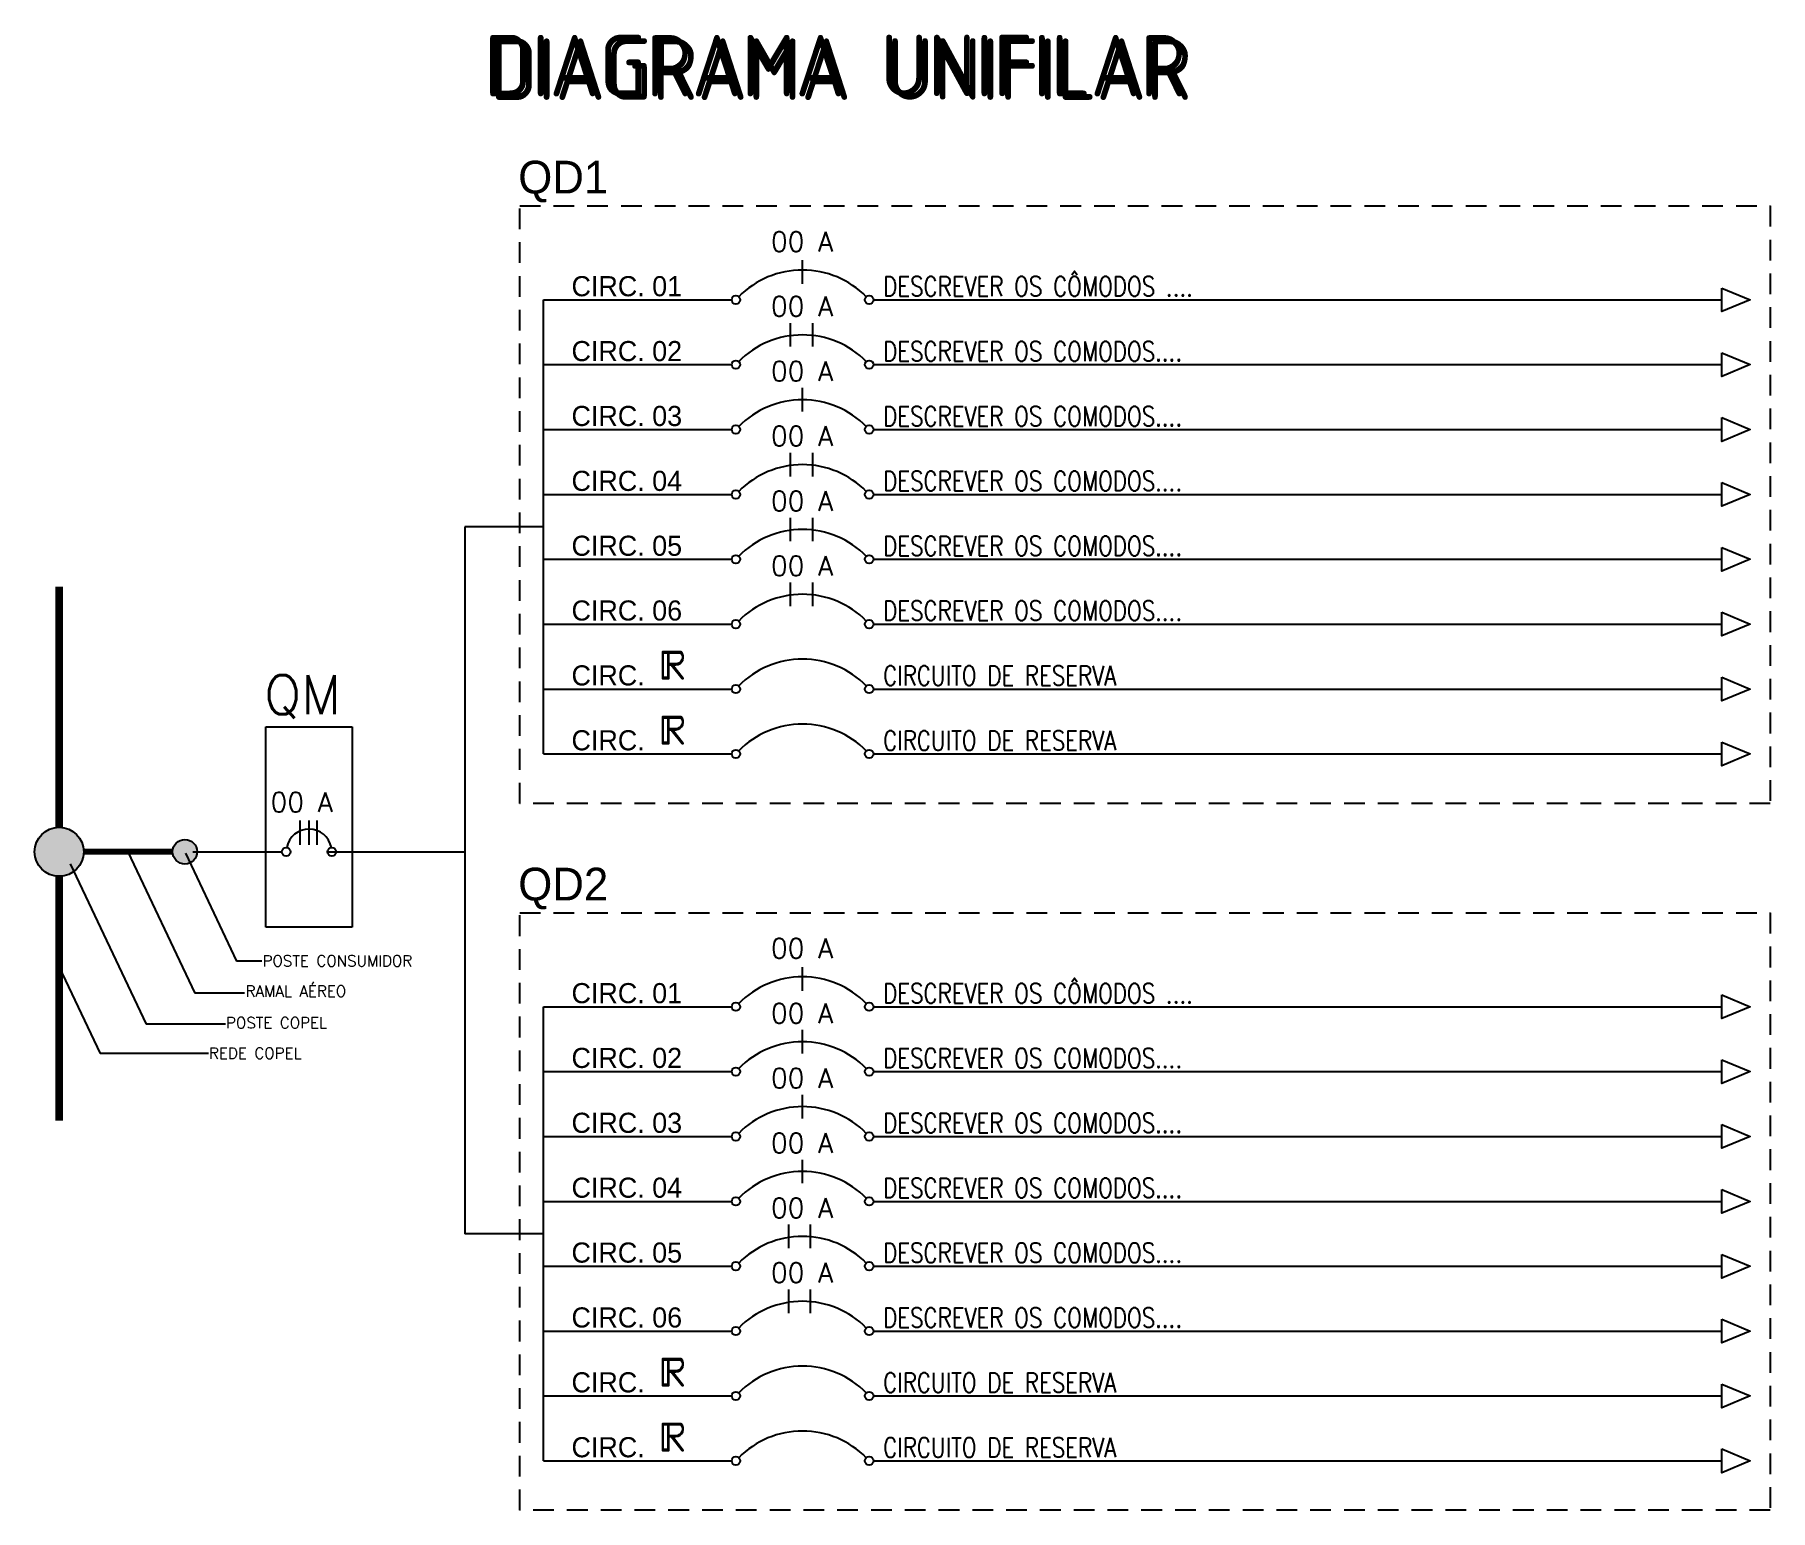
# Model space of a CAD drawing. Header units: millimetres. Extents: x 117.3 to 130.6, y 241.4 to 252.7.
import ezdxf

# ---------------------------------------------------------------- set-up
doc = ezdxf.new("R2010")
doc.units = ezdxf.units.MM
doc.header["$MEASUREMENT"] = 0
doc.linetypes.add('OCULTA2', pattern=[4.7625, 3.175, -1.5875])
for name, color, linetype in [('015', 6, 'Continuous'), ('018', 4, 'Continuous'), ('021', 1, 'Continuous'), ('025', 2, 'Continuous'), ('03', 3, 'Continuous')]:
    doc.layers.add(name, color=color, linetype=linetype)
doc.styles.add('CLAUDINEY', font='stylu.ttf')
doc.styles.add('COTAS', font='isocp3.shx', dxfattribs={"height": 0.15})
doc.styles.get("Standard").update_dxf_attribs({"font": 'romans.shx'})

# ---------------------------------------------------------------- blocks, each defined once
blk = doc.blocks.new('RESERVA')
at = {"layer": '021', "linetype": 'Continuous', "ltscale": 0.05}
h = blk.add_hatch(color=256, dxfattribs=at)
h.paths.add_polyline_path([(0.532, -0.111), (0.327, -0.111), (0.327, -0.401), (0.397, -0.401), (0.397, -0.252), (0.423, -0.252), (0.542, -0.401), (0.555, -0.401), (0.436, -0.252), (0.475, -0.252, 0.648076)])
h.paths.add_polyline_path([(0.474, -0.242), (0.397, -0.242), (0.397, -0.121), (0.528, -0.121, -0.628023)], flags=16)
h.paths.add_polyline_path([(0.387, -0.391), (0.337, -0.391), (0.337, -0.121), (0.387, -0.121)], flags=16)
for points in [[(0.397, -0.252), (0.423, -0.252), (0.542, -0.401), (0.555, -0.401), (0.436, -0.252), (0.475, -0.252, 0.648076), (0.532, -0.111), (0.327, -0.111), (0.327, -0.401), (0.397, -0.401)], [(0.397, -0.242), (0.397, -0.121), (0.528, -0.121, -0.628023), (0.474, -0.242)]]:
    blk.add_lwpolyline(points, format="xyb", close=True, dxfattribs=at)
blk.add_lwpolyline([(0.387, -0.391), (0.337, -0.391), (0.337, -0.121), (0.387, -0.121)], close=True, dxfattribs=at)

msp = doc.modelspace()

# ---------------------------------------------------------------- hatches: boundary and pattern name
at = {"layer": '021'}
for points in [[(117.345, 246.411, 1), (117.72, 246.411, 1)], [(118.589, 246.411, 1), (118.401, 246.411, 1)]]:
    msp.add_hatch(color=256, dxfattribs=at).paths.add_polyline_path(points)

# ---------------------------------------------------------------- linework, layer by layer
at = {"layer": '018'}
for p, q in [((123.225, 250.762), (123.225, 250.943)), ((123.132, 250.28), (123.132, 250.461)), ((123.303, 250.28), (123.303, 250.461)), ((123.225, 249.783), (123.225, 249.964)), ((123.132, 249.286), (123.132, 249.467)), ((123.303, 249.286), (123.303, 249.467)), ((123.132, 248.789), (123.132, 248.97)), ((123.303, 248.789), (123.303, 248.97)), ((123.132, 248.292), (123.132, 248.473)), ((123.303, 248.292), (123.303, 248.473)), ((123.225, 245.347), (123.225, 245.528)), ((123.225, 244.865), (123.225, 245.046)), ((123.225, 244.368), (123.225, 244.549)), ((123.225, 243.872), (123.225, 244.052)), ((123.121, 243.375), (123.121, 243.556)), ((123.286, 243.375), (123.286, 243.556)), ((123.121, 242.878), (123.121, 243.059)), ((123.286, 242.878), (123.286, 243.059))]:
    msp.add_line(p, q, dxfattribs=at)
at = {"layer": '018', "linetype": 'Continuous', "ltscale": 0.05}
for p, q in [((119.378, 246.463), (119.378, 246.651)), ((119.446, 246.463), (119.446, 246.651)), ((119.507, 246.463), (119.507, 246.651))]:
    msp.add_line(p, q, dxfattribs=at)
at = {"layer": '018'}
for centre in [(123.225, 250.182), (123.225, 249.685), (123.225, 249.188), (123.225, 248.691), (123.225, 248.195), (123.225, 247.698), (123.225, 247.201), (123.225, 246.704), (123.225, 244.768), (123.225, 244.271), (123.225, 243.774), (123.225, 243.277), (123.225, 242.78), (123.225, 242.283), (123.225, 241.786), (123.225, 241.289)]:
    msp.add_arc(centre, 0.685, 44.5053, 135.4947, dxfattribs=at)
at = {"layer": '021', "linetype": 'OCULTA2', "ltscale": 0.05}
for p, q in [((121.059, 251.358), (130.636, 251.358)), ((121.059, 246.781), (121.059, 251.358)), ((130.636, 251.358), (130.636, 246.781)), ((130.636, 246.781), (121.059, 246.781)), ((121.059, 245.943), (130.636, 245.943)), ((121.059, 241.367), (121.059, 245.943)), ((130.636, 245.943), (130.636, 241.367)), ((130.636, 241.367), (121.059, 241.367))]:
    msp.add_line(p, q, dxfattribs=at)
at = {"layer": '021', "color": 2}
for p, q in [((123.769, 249.148), (130.266, 249.148)), ((123.769, 248.651), (130.266, 248.651)), ((123.769, 248.154), (130.266, 248.154)), ((123.769, 247.657), (130.266, 247.657)), ((123.769, 247.16), (130.266, 247.16)), ((123.769, 245.224), (130.266, 245.224)), ((123.769, 244.727), (130.266, 244.727)), ((123.769, 244.23), (130.266, 244.23)), ((123.769, 243.733), (130.266, 243.733)), ((123.769, 243.237), (130.266, 243.237)), ((123.769, 242.74), (130.266, 242.74)), ((123.769, 242.243), (130.266, 242.243)), ((123.769, 241.746), (130.266, 241.746))]:
    msp.add_line(p, q, dxfattribs=at)
at = {"layer": '021', "linetype": 'OCULTA2'}
for p, q in [((119.115, 247.368), (119.776, 247.368)), ((119.115, 245.833), (119.115, 247.368)), ((119.776, 247.368), (119.776, 245.833)), ((119.776, 245.833), (119.115, 245.833))]:
    msp.add_line(p, q, dxfattribs=at)
at = {"layer": '021'}
for p, q in [((117.617, 246.319), (118.198, 245.09)), ((118.058, 246.411), (118.57, 245.328)), ((118.499, 246.4), (118.891, 245.574)), ((117.532, 245.528), (117.845, 244.866)), ((119.085, 245.574), (118.891, 245.574)), ((118.951, 245.328), (118.57, 245.328)), ((118.805, 245.09), (118.198, 245.09)), ((118.675, 244.866), (117.845, 244.866))]:
    msp.add_line(p, q, dxfattribs=at)
for points, const_width in [([(117.532, 246.599), (117.532, 248.441)], 0.06), ([(118.401, 246.411), (117.72, 246.411)], 0.045), ([(117.532, 244.351), (117.532, 246.224)], 0.06)]:
    msp.add_lwpolyline(points, dxfattribs=dict(at, const_width=const_width))
for centre, radius in [((117.532, 246.411), 0.188), ((118.495, 246.411), 0.0938)]:
    msp.add_circle(centre, radius, dxfattribs=at)
at = {"layer": '025', "linetype": 'Continuous', "ltscale": 0.05}
for p, q in [((121.242, 247.16), (121.242, 250.639)), ((121.242, 250.639), (122.682, 250.639)), ((123.769, 250.639), (130.266, 250.639)), ((121.242, 250.142), (122.682, 250.142)), ((123.769, 250.142), (130.266, 250.142)), ((121.242, 249.645), (122.682, 249.645)), ((123.769, 249.645), (130.266, 249.645)), ((121.242, 249.148), (122.682, 249.148)), ((120.638, 248.9), (120.638, 243.485)), ((121.242, 248.9), (120.638, 248.9)), ((121.242, 248.651), (122.682, 248.651)), ((121.242, 248.154), (122.682, 248.154)), ((121.242, 247.657), (122.682, 247.657)), ((121.242, 247.16), (122.682, 247.16)), ((118.557, 246.411), (119.239, 246.411)), ((119.587, 246.411), (120.638, 246.411)), ((121.242, 245.224), (122.682, 245.224)), ((121.242, 241.746), (121.242, 245.224)), ((121.242, 244.727), (122.682, 244.727)), ((121.242, 244.23), (122.682, 244.23)), ((121.242, 243.733), (122.682, 243.733)), ((121.242, 243.485), (120.638, 243.485)), ((121.242, 243.237), (122.682, 243.237)), ((121.242, 242.74), (122.682, 242.74)), ((121.242, 242.243), (122.682, 242.243)), ((121.242, 241.746), (122.682, 241.746))]:
    msp.add_line(p, q, dxfattribs=at)
for points in [[(130.266, 250.729), (130.483, 250.639), (130.266, 250.548), (130.266, 250.729)], [(130.266, 250.232), (130.483, 250.142), (130.266, 250.051), (130.266, 250.232)], [(130.266, 249.736), (130.483, 249.645), (130.266, 249.554), (130.266, 249.736)], [(130.266, 249.239), (130.483, 249.148), (130.266, 249.057), (130.266, 249.239)], [(130.266, 248.742), (130.483, 248.651), (130.266, 248.56), (130.266, 248.742)], [(130.266, 248.245), (130.483, 248.154), (130.266, 248.064), (130.266, 248.245)], [(130.266, 247.748), (130.483, 247.657), (130.266, 247.567), (130.266, 247.748)], [(130.266, 247.251), (130.483, 247.16), (130.266, 247.07), (130.266, 247.251)], [(130.266, 245.315), (130.483, 245.224), (130.266, 245.133), (130.266, 245.315)], [(130.266, 244.818), (130.483, 244.727), (130.266, 244.636), (130.266, 244.818)], [(130.266, 244.321), (130.483, 244.23), (130.266, 244.14), (130.266, 244.321)], [(130.266, 243.824), (130.483, 243.733), (130.266, 243.643), (130.266, 243.824)], [(130.266, 243.327), (130.483, 243.237), (130.266, 243.146), (130.266, 243.327)], [(130.266, 242.83), (130.483, 242.74), (130.266, 242.649), (130.266, 242.83)], [(130.266, 242.334), (130.483, 242.243), (130.266, 242.152), (130.266, 242.334)], [(130.266, 241.837), (130.483, 241.746), (130.266, 241.655), (130.266, 241.837)]]:
    msp.add_lwpolyline(points, dxfattribs=at)
for centre in [(122.715, 250.639), (123.736, 250.639), (122.715, 250.142), (123.736, 250.142), (122.715, 249.645), (123.736, 249.645), (122.715, 249.148), (123.736, 249.148), (122.715, 248.651), (123.736, 248.651), (122.715, 248.154), (123.736, 248.154), (122.715, 247.657), (123.736, 247.657), (122.715, 247.16), (123.736, 247.16), (119.271, 246.411), (119.62, 246.411), (122.715, 245.224), (123.736, 245.224), (122.715, 244.727), (123.736, 244.727), (122.715, 244.23), (123.736, 244.23), (122.715, 243.733), (123.736, 243.733), (122.715, 243.237), (123.736, 243.237), (122.715, 242.74), (123.736, 242.74), (122.715, 242.243), (123.736, 242.243), (122.715, 241.746), (123.736, 241.746)]:
    msp.add_circle(centre, 0.0325, dxfattribs=at)
msp.add_arc((119.446, 246.411), 0.174, 10.681, 169.319, dxfattribs=at)

# ---------------------------------------------------------------- block references
at = {"layer": '025', "linetype": 'Continuous', "ltscale": 0.05, "xscale": 0.702866604559361, "yscale": 0.7028666045593184, "zscale": 0.7028666045593424}
for p in [(121.922, 248.02), (121.922, 247.523), (121.922, 242.605), (121.922, 242.108)]:
    msp.add_blockref('RESERVA', p, dxfattribs=at)

# ---------------------------------------------------------------- texts
at = {"layer": '015', "style": 'COTAS'}
msp.add_text('DIAGRAMA UNIFILAR', height=0.47105, dxfattribs=at).set_placement((120.832, 252.17))
at = {"layer": '021', "linetype": 'Continuous', "ltscale": 0.05, "style": 'CLAUDINEY'}
for s, height, p in [('QD1', 0.2507, (121.048, 251.453)), ('CIRC. 01', 0.154, (121.456, 250.666)), ('CIRC. 02', 0.154, (121.456, 250.169)), ('CIRC. 03', 0.154, (121.456, 249.672)), ('CIRC. 04', 0.154, (121.456, 249.175)), ('CIRC. 05', 0.154, (121.456, 248.678)), ('CIRC. 06', 0.154, (121.456, 248.182)), ('CIRC.', 0.154, (121.456, 247.685)), ('CIRC.', 0.154, (121.456, 247.188)), ('QD2', 0.2507, (121.048, 246.038)), ('CIRC. 01', 0.154, (121.456, 245.251)), ('CIRC. 02', 0.154, (121.456, 244.755)), ('CIRC. 03', 0.154, (121.456, 244.258)), ('CIRC. 04', 0.154, (121.456, 243.761)), ('CIRC. 05', 0.154, (121.456, 243.264)), ('CIRC. 06', 0.154, (121.456, 242.767)), ('CIRC.', 0.154, (121.456, 242.27)), ('CIRC.', 0.154, (121.456, 241.773))]:
    msp.add_text(s, height=height, dxfattribs=at).set_placement(p)
at = {"layer": '021', "color": 2}
for s, height, p in [('00 A', 0.15, (122.983, 251.01)), ('00 A', 0.15, (122.983, 250.514)), ('00 A', 0.15, (122.983, 250.017)), ('00 A ', 0.15, (122.983, 249.52)), ('00 A', 0.15, (122.983, 249.023)), ('00 A', 0.15, (122.983, 248.526)), ('00 A', 0.15, (119.151, 246.716)), ('00 A', 0.15, (122.983, 245.596)), ('POSTE CONSUMIDOR', 0.08438, (119.09, 245.533)), ('RAMAL AÉREO', 0.08438, (118.96, 245.301)), ('00 A', 0.15, (122.983, 245.099)), ('POSTE COPEL', 0.08438, (118.81, 245.059)), ('REDE COPEL', 0.0844, (118.68, 244.826)), ('00 A', 0.15, (122.983, 244.602)), ('00 A', 0.15, (122.983, 244.105)), ('00 A', 0.15, (122.983, 243.608)), ('00 A', 0.15, (122.983, 243.112))]:
    msp.add_text(s, height=height, dxfattribs=at).set_placement(p)
at = {"layer": '021', "width": 0.8}
for s, p in [('DESCREVER OS CÔMODOS ....', (123.843, 250.666)), ('DESCREVER OS COMODOS....', (123.843, 250.169)), ('DESCREVER OS COMODOS....', (123.843, 249.672)), ('DESCREVER OS COMODOS....', (123.843, 249.175)), ('DESCREVER OS COMODOS....', (123.843, 248.678)), ('DESCREVER OS COMODOS....', (123.843, 248.182)), ('CIRCUITO DE RESERVA', (123.843, 247.685)), ('CIRCUITO DE RESERVA', (123.843, 247.188)), ('DESCREVER OS CÔMODOS ....', (123.843, 245.251)), ('DESCREVER OS COMODOS....', (123.843, 244.755)), ('DESCREVER OS COMODOS....', (123.843, 244.258)), ('DESCREVER OS COMODOS....', (123.843, 243.761)), ('DESCREVER OS COMODOS....', (123.843, 243.264)), ('DESCREVER OS COMODOS....', (123.843, 242.767)), ('CIRCUITO DE RESERVA', (123.843, 242.27)), ('CIRCUITO DE RESERVA', (123.843, 241.773))]:
    msp.add_text(s, height=0.15, dxfattribs=at).set_placement(p)
at = {"layer": '03', "style": 'COTAS'}
msp.add_text('DIAGRAMA UNIFILAR', height=0.47105, dxfattribs=at).set_placement((120.787, 252.197))
at = {"layer": '03'}
msp.add_text('QM', height=0.3, dxfattribs=at).set_placement((119.102, 247.464))

doc.saveas('drawing.dxf')
